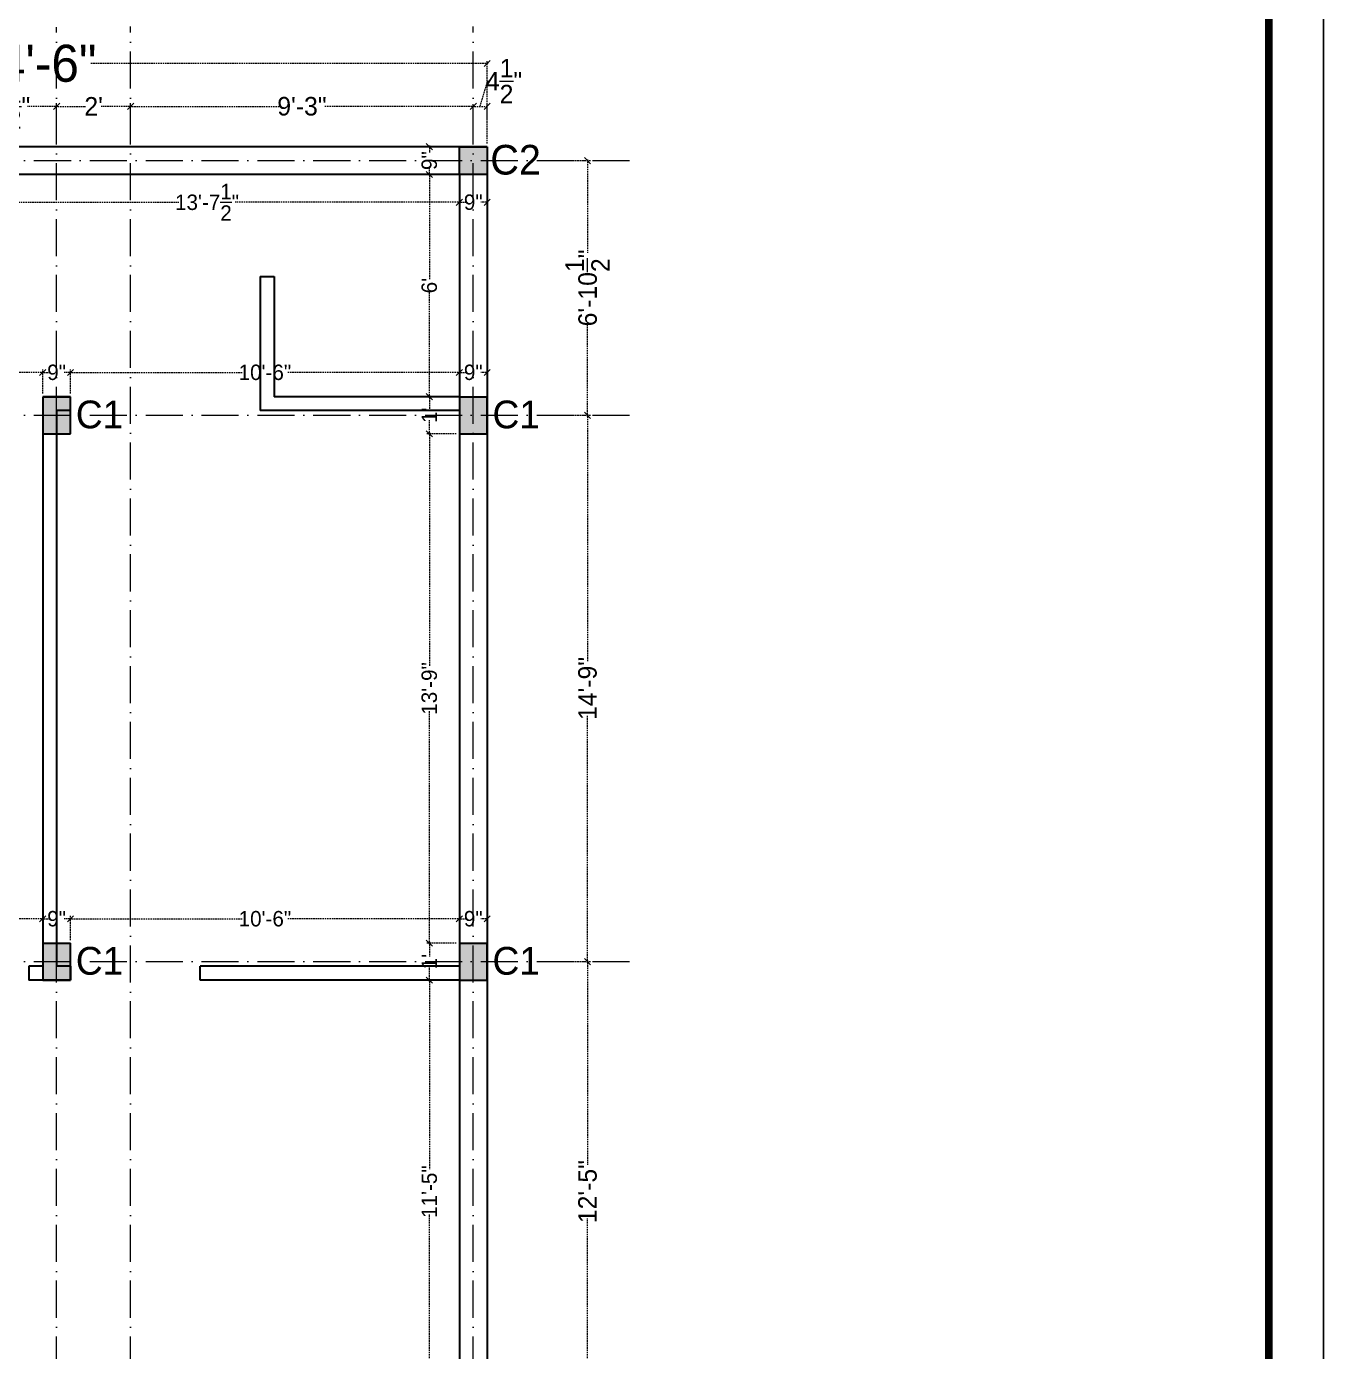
# Model space of a CAD drawing. Header units: millimetres. Extents: x -6808 to 215771, y -89660 to -16303.
# Drawn here: x 107103.3 to 107523.5, y -47514.1 to -47084.8 of the extents above; entities that cross this region are included whole.
import ezdxf

# ---------------------------------------------------------------- set-up
doc = ezdxf.new("R2010")
doc.units = ezdxf.units.MM
doc.header["$PDMODE"] = 35
doc.linetypes.add('ACAD_ISO10W100', pattern=[18, 12, -3, 0, -3])
doc.linetypes.add('DASHED', pattern=[0.75, 0.5, -0.25])
doc.layers.get('0').update_dxf_attribs({"color": 8})
for name, color, linetype, lineweight in [('col.center', 5, 'ACAD_ISO10W100', 15), ('column', 5, 'Continuous', 30), ('dim2', 6, 'Continuous', 20), ('wall', 7, 'Continuous', 35)]:
    doc.layers.add(name, color=color, linetype=linetype, lineweight=lineweight)
doc.layers.add('FORMAT', color=7, linetype='Continuous')
doc.styles.add('SAJ', font='eurr____.ttf')
doc.dimstyles.new('SAJ', dxfattribs={"dimtxt": 5, "dimasz": 2, "dimexe": 1, "dimexo": 1, "dimgap": 0.09375, "dimtad": 0, "dimdec": 1, "dimzin": 0, "dimdsep": 46, "dimlunit": 4, "dimtxsty": 'SAJ', "dimblk": 'OBLIQUE', "dimcen": 0.125, "dimdle": 0.375, "dimadec": 0, "dimazin": 0, "dimtfac": 1, "dimtdec": 1, "dimtofl": 0, "dimtmove": 0, "dimatfit": 3, "dimldrblk": 'OBLIQUE', "dimfxl": 1, "dimtolj": 1, "dimtzin": 0, "dimlwd": 5, "dimlwe": 5, "dimarcsym": 1})

# ---------------------------------------------------------------- blocks, each defined once
blk = doc.blocks.new('_Oblique')
at = {"color": 0, "linetype": 'ByBlock', "lineweight": -2}
blk.add_line((-0.5, -0.5), (0.5, 0.5), dxfattribs=at)
blk = doc.blocks.new('*D1376')
at = {"layer": 'Defpoints', "color": 0, "transparency": 16777216}
for p in [(107252.54, -47096.82), (106958.54, -47123.77), (107252.54, -47123.77)]:
    blk.add_point(p, dxfattribs=at)
at = {"layer": 'dim2', "color": 0, "linetype": 'DASHED', "lineweight": 5, "transparency": 16777216}
for p, q in [((106958.54, -47122.77), (106958.54, -47095.82)), ((107252.54, -47122.77), (107252.54, -47095.82)), ((106958.17, -47096.82), (107087.09, -47096.82)), ((107252.92, -47096.82), (107124, -47096.82))]:
    blk.add_line(p, q, dxfattribs=at)
at = {"layer": 'dim2', "color": 0, "lineweight": 5, "transparency": 16777216, "xscale": 2, "yscale": 2, "zscale": 2, "rotation": 180}
blk.add_blockref('_Oblique', (106958.54, -47096.82), dxfattribs=at)
at = {"layer": 'dim2', "color": 0, "lineweight": 5, "transparency": 16777216, "xscale": 2, "yscale": 2, "zscale": 2}
blk.add_blockref('_Oblique', (107252.54, -47096.82), dxfattribs=at)
at = {"layer": 'dim2', "color": 0, "transparency": 16777216, "insert": (107105.54, -47096.82), "char_height": 12, "attachment_point": 5, "style": 'SAJ'}
blk.add_mtext('\\A1;24\'-6"', dxfattribs=at)
blk = doc.blocks.new('A$C32B276F4')
at = {"layer": 'column'}
blk.add_hatch(color=256, dxfattribs=at).paths.add_polyline_path([(9, 0), (9, 9), (0, 9), (0, 0)])
for p, q in [((0, 0), (0, 9)), ((0, 9), (9, 9)), ((9, 9), (9, 0)), ((9, 0), (0, 0))]:
    blk.add_line(p, q, dxfattribs=at)
at = {"layer": 'col.center', "linetype": 'ByBlock', "insert": (10.02, 9.59), "char_height": 9.6, "width": 293.6941, "attachment_point": 1, "style": 'SAJ'}
blk.add_mtext('\\A1;{\\fCentury Gothic|b0|i0|c0|p34;C2}', dxfattribs=at)
blk = doc.blocks.new('c1')
at = {"layer": 'column'}
blk.add_hatch(color=256, dxfattribs=at).paths.add_polyline_path([(58376.49, -43564.36), (58385.49, -43564.36), (58385.49, -43552.36), (58376.49, -43552.36)])
for p, q in [((58376.49, -43552.36), (58376.49, -43564.36)), ((58376.49, -43552.36), (58385.49, -43552.36)), ((58385.49, -43564.36), (58385.49, -43552.36)), ((58376.49, -43564.36), (58385.49, -43564.36))]:
    blk.add_line(p, q, dxfattribs=at)
blk = doc.blocks.new('*D1338')
at = {"layer": 'col.center', "color": 0, "linetype": 'DASHED', "lineweight": 5, "transparency": 16777216}
for p, q in [((107075.17, -47110.69), (107084.95, -47110.69)), ((107075.54, -47116.94), (107075.54, -47109.69)), ((107113.42, -47110.69), (107103.63, -47110.69)), ((107113.04, -47116.94), (107113.04, -47109.69))]:
    blk.add_line(p, q, dxfattribs=at)
at = {"layer": 'Defpoints', "color": 0, "transparency": 16777216}
for p in [(107113.04, -47110.69), (107075.54, -47117.94), (107113.04, -47117.94)]:
    blk.add_point(p, dxfattribs=at)
at = {"layer": 'col.center', "color": 0, "lineweight": 5, "transparency": 16777216, "xscale": 2, "yscale": 2, "zscale": 2, "rotation": 180}
blk.add_blockref('_Oblique', (107075.54, -47110.69), dxfattribs=at)
at = {"layer": 'col.center', "color": 0, "lineweight": 5, "transparency": 16777216, "xscale": 2, "yscale": 2, "zscale": 2}
blk.add_blockref('_Oblique', (107113.04, -47110.69), dxfattribs=at)
at = {"layer": 'col.center', "color": 0, "transparency": 16777216, "insert": (107094.29, -47110.69), "char_height": 5, "attachment_point": 5, "style": 'SAJ'}
blk.add_mtext('\\A1;{\\H1.2x;3\'-1{\\H1.000000x;\\S1/2;}"}', dxfattribs=at)
blk = doc.blocks.new('*D1379')
at = {"layer": 'col.center', "color": 0, "linetype": 'DASHED', "lineweight": 5, "transparency": 16777216}
for p, q in [((107112.67, -47110.69), (107122.56, -47110.69)), ((107113.04, -47115.94), (107113.04, -47109.69)), ((107137.42, -47110.69), (107127.52, -47110.69)), ((107137.04, -47115.94), (107137.04, -47109.69))]:
    blk.add_line(p, q, dxfattribs=at)
at = {"layer": 'Defpoints', "color": 0, "transparency": 16777216}
for p in [(107137.04, -47110.69), (107113.04, -47116.94), (107137.04, -47116.94)]:
    blk.add_point(p, dxfattribs=at)
at = {"layer": 'col.center', "color": 0, "lineweight": 5, "transparency": 16777216, "xscale": 2, "yscale": 2, "zscale": 2, "rotation": 180}
blk.add_blockref('_Oblique', (107113.04, -47110.69), dxfattribs=at)
at = {"layer": 'col.center', "color": 0, "lineweight": 5, "transparency": 16777216, "xscale": 2, "yscale": 2, "zscale": 2}
blk.add_blockref('_Oblique', (107137.04, -47110.69), dxfattribs=at)
at = {"layer": 'col.center', "color": 0, "transparency": 16777216, "insert": (107125.04, -47110.69), "char_height": 5, "attachment_point": 5, "style": 'SAJ'}
blk.add_mtext("\\A1;{\\H1.2x;2'}", dxfattribs=at)
blk = doc.blocks.new('*D1380')
at = {"layer": 'col.center', "color": 0, "linetype": 'DASHED', "lineweight": 5, "transparency": 16777216}
for p, q in [((107136.67, -47110.69), (107185.4, -47110.69)), ((107137.04, -47114.94), (107137.04, -47109.69)), ((107248.42, -47110.69), (107199.68, -47110.69)), ((107248.04, -47114.94), (107248.04, -47109.69))]:
    blk.add_line(p, q, dxfattribs=at)
at = {"layer": 'Defpoints', "color": 0, "transparency": 16777216}
for p in [(107248.04, -47110.69), (107137.04, -47115.94), (107248.04, -47115.94)]:
    blk.add_point(p, dxfattribs=at)
at = {"layer": 'col.center', "color": 0, "lineweight": 5, "transparency": 16777216, "xscale": 2, "yscale": 2, "zscale": 2, "rotation": 180}
blk.add_blockref('_Oblique', (107137.04, -47110.69), dxfattribs=at)
at = {"layer": 'col.center', "color": 0, "lineweight": 5, "transparency": 16777216, "xscale": 2, "yscale": 2, "zscale": 2}
blk.add_blockref('_Oblique', (107248.04, -47110.69), dxfattribs=at)
at = {"layer": 'col.center', "color": 0, "transparency": 16777216, "insert": (107192.54, -47110.69), "char_height": 5, "attachment_point": 5, "style": 'SAJ'}
blk.add_mtext('\\A1;{\\H1.2x;9\'-3"}', dxfattribs=at)
blk = doc.blocks.new('*D1339')
at = {"layer": 'col.center', "color": 0, "linetype": 'DASHED', "lineweight": 5, "transparency": 16777216}
for p, q in [((107250.29, -47110.69), (107252.74, -47102.52)), ((107252.74, -47102.52), (107252.93, -47102.52)), ((107247.67, -47110.69), (107252.92, -47110.69)), ((107248.04, -47114.94), (107248.04, -47109.69)), ((107252.54, -47114.94), (107252.54, -47109.69))]:
    blk.add_line(p, q, dxfattribs=at)
at = {"layer": 'Defpoints', "color": 0, "transparency": 16777216}
for p in [(107252.54, -47110.69), (107248.04, -47115.94), (107252.54, -47115.94)]:
    blk.add_point(p, dxfattribs=at)
at = {"layer": 'col.center', "color": 0, "lineweight": 5, "transparency": 16777216, "xscale": 2, "yscale": 2, "zscale": 2, "rotation": 180}
blk.add_blockref('_Oblique', (107248.04, -47110.69), dxfattribs=at)
at = {"layer": 'col.center', "color": 0, "lineweight": 5, "transparency": 16777216, "xscale": 2, "yscale": 2, "zscale": 2}
blk.add_blockref('_Oblique', (107252.54, -47110.69), dxfattribs=at)
at = {"layer": 'col.center', "color": 0, "transparency": 16777216, "insert": (107258.01, -47102.52), "char_height": 5, "attachment_point": 5, "style": 'SAJ'}
blk.add_mtext('\\A1;{\\H1.2x;4{\\H1.000000x;\\S1/2;}"}', dxfattribs=at)
blk = doc.blocks.new('*D1340')
at = {"layer": 'col.center', "color": 0, "linetype": 'DASHED', "lineweight": 5, "transparency": 16777216}
for p, q in [((107278, -47128.27), (107286.08, -47128.27)), ((107285.08, -47127.9), (107285.08, -47158.1)), ((107285.08, -47211.15), (107285.08, -47180.95)), ((107278, -47210.77), (107286.08, -47210.77))]:
    blk.add_line(p, q, dxfattribs=at)
at = {"layer": 'Defpoints', "color": 0, "transparency": 16777216}
for p in [(107277, -47128.27), (107277, -47210.77), (107285.08, -47210.77)]:
    blk.add_point(p, dxfattribs=at)
at = {"layer": 'col.center', "color": 0, "lineweight": 5, "transparency": 16777216, "xscale": 2, "yscale": 2, "zscale": 2}
for p, rotation in [((107285.08, -47128.27), 90), ((107285.08, -47210.77), 270)]:
    blk.add_blockref('_Oblique', p, dxfattribs=dict(at, rotation=rotation))
at = {"layer": 'col.center', "color": 0, "transparency": 16777216, "insert": (107285.08, -47169.52), "char_height": 5, "attachment_point": 5, "rotation": 90, "style": 'SAJ'}
blk.add_mtext('\\A1;{\\H1.2x;6\'-10{\\H1.000000x;\\S1/2;}"}', dxfattribs=at)
blk = doc.blocks.new('*D1341')
at = {"layer": 'col.center', "color": 0, "linetype": 'DASHED', "lineweight": 5, "transparency": 16777216}
for p, q in [((107278, -47210.77), (107286.08, -47210.77)), ((107285.08, -47210.4), (107285.08, -47290.55)), ((107285.08, -47388.15), (107285.08, -47308)), ((107278, -47387.77), (107286.08, -47387.77))]:
    blk.add_line(p, q, dxfattribs=at)
at = {"layer": 'Defpoints', "color": 0, "transparency": 16777216}
for p in [(107277, -47210.77), (107277, -47387.77), (107285.08, -47387.77)]:
    blk.add_point(p, dxfattribs=at)
at = {"layer": 'col.center', "color": 0, "lineweight": 5, "transparency": 16777216, "xscale": 2, "yscale": 2, "zscale": 2}
for p, rotation in [((107285.08, -47210.77), 90), ((107285.08, -47387.77), 270)]:
    blk.add_blockref('_Oblique', p, dxfattribs=dict(at, rotation=rotation))
at = {"layer": 'col.center', "color": 0, "transparency": 16777216, "insert": (107285.08, -47299.27), "char_height": 5, "attachment_point": 5, "rotation": 90, "style": 'SAJ'}
blk.add_mtext('\\A1;{\\H1.2x;14\'-9"}', dxfattribs=at)
blk = doc.blocks.new('*D1342')
at = {"layer": 'col.center', "color": 0, "linetype": 'DASHED', "lineweight": 5, "transparency": 16777216}
for p, q in [((107278, -47387.77), (107286.08, -47387.77)), ((107285.08, -47387.4), (107285.08, -47453.55)), ((107285.08, -47537.15), (107285.08, -47471)), ((107278, -47536.77), (107286.08, -47536.77))]:
    blk.add_line(p, q, dxfattribs=at)
at = {"layer": 'Defpoints', "color": 0, "transparency": 16777216}
for p in [(107277, -47387.77), (107277, -47536.77), (107285.08, -47536.77)]:
    blk.add_point(p, dxfattribs=at)
at = {"layer": 'col.center', "color": 0, "lineweight": 5, "transparency": 16777216, "xscale": 2, "yscale": 2, "zscale": 2}
for p, rotation in [((107285.08, -47387.77), 90), ((107285.08, -47536.77), 270)]:
    blk.add_blockref('_Oblique', p, dxfattribs=dict(at, rotation=rotation))
at = {"layer": 'col.center', "color": 0, "transparency": 16777216, "insert": (107285.08, -47462.27), "char_height": 5, "attachment_point": 5, "rotation": 90, "style": 'SAJ'}
blk.add_mtext('\\A1;{\\H1.2x;12\'-5"}', dxfattribs=at)
blk = doc.blocks.new('*D1385')
at = {"layer": 'col.center', "color": 0, "linetype": 'DASHED', "lineweight": 5, "transparency": 16777216}
for p, q in [((107080.04, -47133.77), (107080.04, -47142.77)), ((107243.54, -47133.77), (107243.54, -47142.77)), ((107079.67, -47141.77), (107152.69, -47141.77)), ((107243.92, -47141.77), (107170.89, -47141.77))]:
    blk.add_line(p, q, dxfattribs=at)
at = {"layer": 'Defpoints', "color": 0, "transparency": 16777216}
for p in [(107080.04, -47132.77), (107243.54, -47132.77), (107243.54, -47141.77)]:
    blk.add_point(p, dxfattribs=at)
at = {"layer": 'col.center', "color": 0, "lineweight": 5, "transparency": 16777216, "xscale": 2, "yscale": 2, "zscale": 2, "rotation": 180}
blk.add_blockref('_Oblique', (107080.04, -47141.77), dxfattribs=at)
at = {"layer": 'col.center', "color": 0, "lineweight": 5, "transparency": 16777216, "xscale": 2, "yscale": 2, "zscale": 2}
blk.add_blockref('_Oblique', (107243.54, -47141.77), dxfattribs=at)
at = {"layer": 'col.center', "color": 0, "transparency": 16777216, "insert": (107161.79, -47141.77), "char_height": 5, "attachment_point": 5, "style": 'SAJ'}
blk.add_mtext('\\A1;{\\C1;13\'-7{\\H1.000000x;\\S1/2;}"}', dxfattribs=at)
blk = doc.blocks.new('*D1386')
at = {"layer": 'col.center', "color": 0, "linetype": 'DASHED', "lineweight": 5, "transparency": 16777216}
for p, q in [((107243.54, -47133.77), (107243.54, -47142.77)), ((107252.54, -47133.77), (107252.54, -47142.77)), ((107243.17, -47141.77), (107245.57, -47141.77)), ((107252.92, -47141.77), (107250.51, -47141.77))]:
    blk.add_line(p, q, dxfattribs=at)
at = {"layer": 'Defpoints', "color": 0, "transparency": 16777216}
for p in [(107243.54, -47132.77), (107252.54, -47132.77), (107243.54, -47141.77)]:
    blk.add_point(p, dxfattribs=at)
at = {"layer": 'col.center', "color": 0, "lineweight": 5, "transparency": 16777216, "xscale": 2, "yscale": 2, "zscale": 2, "rotation": 180}
blk.add_blockref('_Oblique', (107243.54, -47141.77), dxfattribs=at)
at = {"layer": 'col.center', "color": 0, "lineweight": 5, "transparency": 16777216, "xscale": 2, "yscale": 2, "zscale": 2}
blk.add_blockref('_Oblique', (107252.54, -47141.77), dxfattribs=at)
at = {"layer": 'col.center', "color": 0, "transparency": 16777216, "insert": (107248.04, -47141.77), "char_height": 5, "attachment_point": 5, "style": 'SAJ'}
blk.add_mtext('\\A1;{\\C1;9"}', dxfattribs=at)
blk = doc.blocks.new('*D1387')
at = {"layer": 'col.center', "color": 0, "linetype": 'DASHED', "lineweight": 5, "transparency": 16777216}
for p, q in [((106967.17, -47196.89), (107030.75, -47196.89)), ((106967.54, -47203.77), (106967.54, -47195.89)), ((107108.92, -47196.89), (107045.33, -47196.89)), ((107108.54, -47203.77), (107108.54, -47195.89))]:
    blk.add_line(p, q, dxfattribs=at)
at = {"layer": 'Defpoints', "color": 0, "transparency": 16777216}
for p in [(107108.54, -47196.89), (106967.54, -47204.77), (107108.54, -47204.77)]:
    blk.add_point(p, dxfattribs=at)
at = {"layer": 'col.center', "color": 0, "lineweight": 5, "transparency": 16777216, "xscale": 2, "yscale": 2, "zscale": 2, "rotation": 180}
blk.add_blockref('_Oblique', (106967.54, -47196.89), dxfattribs=at)
at = {"layer": 'col.center', "color": 0, "lineweight": 5, "transparency": 16777216, "xscale": 2, "yscale": 2, "zscale": 2}
blk.add_blockref('_Oblique', (107108.54, -47196.89), dxfattribs=at)
at = {"layer": 'col.center', "color": 0, "transparency": 16777216, "insert": (107038.04, -47196.89), "char_height": 5, "attachment_point": 5, "style": 'SAJ'}
blk.add_mtext('\\A1;{\\C1;11\'-9"}', dxfattribs=at)
blk = doc.blocks.new('*D1388')
at = {"layer": 'col.center', "color": 0, "linetype": 'DASHED', "lineweight": 5, "transparency": 16777216}
for p, q in [((107108.17, -47196.89), (107110.57, -47196.89)), ((107108.54, -47203.77), (107108.54, -47195.89)), ((107117.92, -47196.89), (107115.51, -47196.89)), ((107117.54, -47203.77), (107117.54, -47195.89))]:
    blk.add_line(p, q, dxfattribs=at)
at = {"layer": 'Defpoints', "color": 0, "transparency": 16777216}
for p in [(107117.54, -47196.89), (107108.54, -47204.77), (107117.54, -47204.77)]:
    blk.add_point(p, dxfattribs=at)
at = {"layer": 'col.center', "color": 0, "lineweight": 5, "transparency": 16777216, "xscale": 2, "yscale": 2, "zscale": 2, "rotation": 180}
blk.add_blockref('_Oblique', (107108.54, -47196.89), dxfattribs=at)
at = {"layer": 'col.center', "color": 0, "lineweight": 5, "transparency": 16777216, "xscale": 2, "yscale": 2, "zscale": 2}
blk.add_blockref('_Oblique', (107117.54, -47196.89), dxfattribs=at)
at = {"layer": 'col.center', "color": 0, "transparency": 16777216, "insert": (107113.04, -47196.89), "char_height": 5, "attachment_point": 5, "style": 'SAJ'}
blk.add_mtext('\\A1;{\\C1;9"}', dxfattribs=at)
blk = doc.blocks.new('*D1389')
at = {"layer": 'col.center', "color": 0, "linetype": 'DASHED', "lineweight": 5, "transparency": 16777216}
for p, q in [((107117.17, -47196.89), (107173.25, -47196.89)), ((107117.54, -47203.77), (107117.54, -47195.89)), ((107243.92, -47196.89), (107187.83, -47196.89)), ((107243.54, -47203.77), (107243.54, -47195.89))]:
    blk.add_line(p, q, dxfattribs=at)
at = {"layer": 'Defpoints', "color": 0, "transparency": 16777216}
for p in [(107243.54, -47196.89), (107117.54, -47204.77), (107243.54, -47204.77)]:
    blk.add_point(p, dxfattribs=at)
at = {"layer": 'col.center', "color": 0, "lineweight": 5, "transparency": 16777216, "xscale": 2, "yscale": 2, "zscale": 2, "rotation": 180}
blk.add_blockref('_Oblique', (107117.54, -47196.89), dxfattribs=at)
at = {"layer": 'col.center', "color": 0, "lineweight": 5, "transparency": 16777216, "xscale": 2, "yscale": 2, "zscale": 2}
blk.add_blockref('_Oblique', (107243.54, -47196.89), dxfattribs=at)
at = {"layer": 'col.center', "color": 0, "transparency": 16777216, "insert": (107180.54, -47196.89), "char_height": 5, "attachment_point": 5, "style": 'SAJ'}
blk.add_mtext('\\A1;{\\C1;10\'-6"}', dxfattribs=at)
blk = doc.blocks.new('*D1390')
at = {"layer": 'col.center', "color": 0, "linetype": 'DASHED', "lineweight": 5, "transparency": 16777216}
for p, q in [((107243.17, -47196.89), (107245.57, -47196.89)), ((107243.54, -47203.77), (107243.54, -47195.89)), ((107252.92, -47196.89), (107250.51, -47196.89)), ((107252.54, -47203.77), (107252.54, -47195.89))]:
    blk.add_line(p, q, dxfattribs=at)
at = {"layer": 'Defpoints', "color": 0, "transparency": 16777216}
for p in [(107252.54, -47196.89), (107243.54, -47204.77), (107252.54, -47204.77)]:
    blk.add_point(p, dxfattribs=at)
at = {"layer": 'col.center', "color": 0, "lineweight": 5, "transparency": 16777216, "xscale": 2, "yscale": 2, "zscale": 2, "rotation": 180}
blk.add_blockref('_Oblique', (107243.54, -47196.89), dxfattribs=at)
at = {"layer": 'col.center', "color": 0, "lineweight": 5, "transparency": 16777216, "xscale": 2, "yscale": 2, "zscale": 2}
blk.add_blockref('_Oblique', (107252.54, -47196.89), dxfattribs=at)
at = {"layer": 'col.center', "color": 0, "transparency": 16777216, "insert": (107248.04, -47196.89), "char_height": 5, "attachment_point": 5, "style": 'SAJ'}
blk.add_mtext('\\A1;{\\C1;9"}', dxfattribs=at)
blk = doc.blocks.new('*D1346')
at = {"layer": 'col.center', "color": 0, "linetype": 'DASHED', "lineweight": 5, "transparency": 16777216}
for p, q in [((106967.17, -47373.89), (107030.75, -47373.89)), ((106967.54, -47380.77), (106967.54, -47372.89)), ((107108.92, -47373.89), (107045.33, -47373.89)), ((107108.54, -47380.77), (107108.54, -47372.89))]:
    blk.add_line(p, q, dxfattribs=at)
at = {"layer": 'Defpoints', "color": 0, "transparency": 16777216}
for p in [(107108.54, -47373.89), (106967.54, -47381.77), (107108.54, -47381.77)]:
    blk.add_point(p, dxfattribs=at)
at = {"layer": 'col.center', "color": 0, "lineweight": 5, "transparency": 16777216, "xscale": 2, "yscale": 2, "zscale": 2, "rotation": 180}
blk.add_blockref('_Oblique', (106967.54, -47373.89), dxfattribs=at)
at = {"layer": 'col.center', "color": 0, "lineweight": 5, "transparency": 16777216, "xscale": 2, "yscale": 2, "zscale": 2}
blk.add_blockref('_Oblique', (107108.54, -47373.89), dxfattribs=at)
at = {"layer": 'col.center', "color": 0, "transparency": 16777216, "insert": (107038.04, -47373.89), "char_height": 5, "attachment_point": 5, "style": 'SAJ'}
blk.add_mtext('\\A1;{\\C1;11\'-9"}', dxfattribs=at)
blk = doc.blocks.new('*D1347')
at = {"layer": 'col.center', "color": 0, "linetype": 'DASHED', "lineweight": 5, "transparency": 16777216}
for p, q in [((107108.17, -47373.89), (107110.57, -47373.89)), ((107108.54, -47380.77), (107108.54, -47372.89)), ((107117.92, -47373.89), (107115.51, -47373.89)), ((107117.54, -47380.77), (107117.54, -47372.89))]:
    blk.add_line(p, q, dxfattribs=at)
at = {"layer": 'Defpoints', "color": 0, "transparency": 16777216}
for p in [(107117.54, -47373.89), (107108.54, -47381.77), (107117.54, -47381.77)]:
    blk.add_point(p, dxfattribs=at)
at = {"layer": 'col.center', "color": 0, "lineweight": 5, "transparency": 16777216, "xscale": 2, "yscale": 2, "zscale": 2, "rotation": 180}
blk.add_blockref('_Oblique', (107108.54, -47373.89), dxfattribs=at)
at = {"layer": 'col.center', "color": 0, "lineweight": 5, "transparency": 16777216, "xscale": 2, "yscale": 2, "zscale": 2}
blk.add_blockref('_Oblique', (107117.54, -47373.89), dxfattribs=at)
at = {"layer": 'col.center', "color": 0, "transparency": 16777216, "insert": (107113.04, -47373.89), "char_height": 5, "attachment_point": 5, "style": 'SAJ'}
blk.add_mtext('\\A1;{\\C1;9"}', dxfattribs=at)
blk = doc.blocks.new('*D1348')
at = {"layer": 'col.center', "color": 0, "linetype": 'DASHED', "lineweight": 5, "transparency": 16777216}
for p, q in [((107117.17, -47373.89), (107173.25, -47373.89)), ((107117.54, -47380.77), (107117.54, -47372.89)), ((107243.92, -47373.89), (107187.83, -47373.89)), ((107243.54, -47380.77), (107243.54, -47372.89))]:
    blk.add_line(p, q, dxfattribs=at)
at = {"layer": 'Defpoints', "color": 0, "transparency": 16777216}
for p in [(107243.54, -47373.89), (107117.54, -47381.77), (107243.54, -47381.77)]:
    blk.add_point(p, dxfattribs=at)
at = {"layer": 'col.center', "color": 0, "lineweight": 5, "transparency": 16777216, "xscale": 2, "yscale": 2, "zscale": 2, "rotation": 180}
blk.add_blockref('_Oblique', (107117.54, -47373.89), dxfattribs=at)
at = {"layer": 'col.center', "color": 0, "lineweight": 5, "transparency": 16777216, "xscale": 2, "yscale": 2, "zscale": 2}
blk.add_blockref('_Oblique', (107243.54, -47373.89), dxfattribs=at)
at = {"layer": 'col.center', "color": 0, "transparency": 16777216, "insert": (107180.54, -47373.89), "char_height": 5, "attachment_point": 5, "style": 'SAJ'}
blk.add_mtext('\\A1;{\\C1;10\'-6"}', dxfattribs=at)
blk = doc.blocks.new('*D1349')
at = {"layer": 'col.center', "color": 0, "linetype": 'DASHED', "lineweight": 5, "transparency": 16777216}
for p, q in [((107243.17, -47373.89), (107245.57, -47373.89)), ((107243.54, -47380.77), (107243.54, -47372.89)), ((107252.92, -47373.89), (107250.51, -47373.89)), ((107252.54, -47380.77), (107252.54, -47372.89))]:
    blk.add_line(p, q, dxfattribs=at)
at = {"layer": 'Defpoints', "color": 0, "transparency": 16777216}
for p in [(107252.54, -47373.89), (107243.54, -47381.77), (107252.54, -47381.77)]:
    blk.add_point(p, dxfattribs=at)
at = {"layer": 'col.center', "color": 0, "lineweight": 5, "transparency": 16777216, "xscale": 2, "yscale": 2, "zscale": 2, "rotation": 180}
blk.add_blockref('_Oblique', (107243.54, -47373.89), dxfattribs=at)
at = {"layer": 'col.center', "color": 0, "lineweight": 5, "transparency": 16777216, "xscale": 2, "yscale": 2, "zscale": 2}
blk.add_blockref('_Oblique', (107252.54, -47373.89), dxfattribs=at)
at = {"layer": 'col.center', "color": 0, "transparency": 16777216, "insert": (107248.04, -47373.89), "char_height": 5, "attachment_point": 5, "style": 'SAJ'}
blk.add_mtext('\\A1;{\\C1;9"}', dxfattribs=at)
blk = doc.blocks.new('*D1363')
at = {"layer": 'col.center', "color": 0, "linetype": 'DASHED', "lineweight": 5, "transparency": 16777216}
for p, q in [((107242.54, -47123.77), (107232.81, -47123.77)), ((107233.81, -47123.4), (107233.81, -47125.8)), ((107242.54, -47132.77), (107232.81, -47132.77)), ((107233.81, -47133.15), (107233.81, -47130.75))]:
    blk.add_line(p, q, dxfattribs=at)
at = {"layer": 'Defpoints', "color": 0, "transparency": 16777216}
for p in [(107243.54, -47123.77), (107233.81, -47132.77), (107243.54, -47132.77)]:
    blk.add_point(p, dxfattribs=at)
at = {"layer": 'col.center', "color": 0, "lineweight": 5, "transparency": 16777216, "xscale": 2, "yscale": 2, "zscale": 2}
for p, rotation in [((107233.81, -47123.77), 90), ((107233.81, -47132.77), 270)]:
    blk.add_blockref('_Oblique', p, dxfattribs=dict(at, rotation=rotation))
at = {"layer": 'col.center', "color": 0, "transparency": 16777216, "insert": (107233.81, -47128.27), "char_height": 5, "attachment_point": 5, "rotation": 90, "style": 'SAJ'}
blk.add_mtext('\\A1;{\\C1;9"}', dxfattribs=at)
blk = doc.blocks.new('*D1364')
at = {"layer": 'col.center', "color": 0, "linetype": 'DASHED', "lineweight": 5, "transparency": 16777216}
for p, q in [((107242.54, -47132.77), (107232.81, -47132.77)), ((107233.81, -47132.4), (107233.81, -47166.71)), ((107233.81, -47205.15), (107233.81, -47170.84)), ((107242.54, -47204.77), (107232.81, -47204.77))]:
    blk.add_line(p, q, dxfattribs=at)
at = {"layer": 'Defpoints', "color": 0, "transparency": 16777216}
for p in [(107243.54, -47132.77), (107233.81, -47204.77), (107243.54, -47204.77)]:
    blk.add_point(p, dxfattribs=at)
at = {"layer": 'col.center', "color": 0, "lineweight": 5, "transparency": 16777216, "xscale": 2, "yscale": 2, "zscale": 2}
for p, rotation in [((107233.81, -47132.77), 90), ((107233.81, -47204.77), 270)]:
    blk.add_blockref('_Oblique', p, dxfattribs=dict(at, rotation=rotation))
at = {"layer": 'col.center', "color": 0, "transparency": 16777216, "insert": (107233.81, -47168.77), "char_height": 5, "attachment_point": 5, "rotation": 90, "style": 'SAJ'}
blk.add_mtext("\\A1;{\\C1;6'}", dxfattribs=at)
blk = doc.blocks.new('*D1365')
at = {"layer": 'col.center', "color": 0, "linetype": 'DASHED', "lineweight": 5, "transparency": 16777216}
for p, q in [((107242.54, -47204.77), (107232.81, -47204.77)), ((107233.81, -47204.4), (107233.81, -47209.15)), ((107233.81, -47217.15), (107233.81, -47212.4)), ((107242.54, -47216.77), (107232.81, -47216.77))]:
    blk.add_line(p, q, dxfattribs=at)
at = {"layer": 'Defpoints', "color": 0, "transparency": 16777216}
for p in [(107243.54, -47204.77), (107233.81, -47216.77), (107243.54, -47216.77)]:
    blk.add_point(p, dxfattribs=at)
at = {"layer": 'col.center', "color": 0, "lineweight": 5, "transparency": 16777216, "xscale": 2, "yscale": 2, "zscale": 2}
for p, rotation in [((107233.81, -47204.77), 90), ((107233.81, -47216.77), 270)]:
    blk.add_blockref('_Oblique', p, dxfattribs=dict(at, rotation=rotation))
at = {"layer": 'col.center', "color": 0, "transparency": 16777216, "insert": (107233.81, -47210.77), "char_height": 5, "attachment_point": 5, "rotation": 90, "style": 'SAJ'}
blk.add_mtext("\\A1;{\\C1;1'}", dxfattribs=at)
blk = doc.blocks.new('*D1366')
at = {"layer": 'col.center', "color": 0, "linetype": 'DASHED', "lineweight": 5, "transparency": 16777216}
for p, q in [((107242.54, -47216.77), (107232.81, -47216.77)), ((107233.81, -47216.4), (107233.81, -47291.99)), ((107233.81, -47382.15), (107233.81, -47306.56)), ((107242.54, -47381.77), (107232.81, -47381.77))]:
    blk.add_line(p, q, dxfattribs=at)
at = {"layer": 'Defpoints', "color": 0, "transparency": 16777216}
for p in [(107243.54, -47216.77), (107233.81, -47381.77), (107243.54, -47381.77)]:
    blk.add_point(p, dxfattribs=at)
at = {"layer": 'col.center', "color": 0, "lineweight": 5, "transparency": 16777216, "xscale": 2, "yscale": 2, "zscale": 2}
for p, rotation in [((107233.81, -47216.77), 90), ((107233.81, -47381.77), 270)]:
    blk.add_blockref('_Oblique', p, dxfattribs=dict(at, rotation=rotation))
at = {"layer": 'col.center', "color": 0, "transparency": 16777216, "insert": (107233.81, -47299.27), "char_height": 5, "attachment_point": 5, "rotation": 90, "style": 'SAJ'}
blk.add_mtext('\\A1;{\\C1;13\'-9"}', dxfattribs=at)
blk = doc.blocks.new('*D1367')
at = {"layer": 'col.center', "color": 0, "linetype": 'DASHED', "lineweight": 5, "transparency": 16777216}
for p, q in [((107242.54, -47381.77), (107232.81, -47381.77)), ((107233.81, -47381.4), (107233.81, -47386.15)), ((107233.81, -47394.15), (107233.81, -47389.4)), ((107242.54, -47393.77), (107232.81, -47393.77))]:
    blk.add_line(p, q, dxfattribs=at)
at = {"layer": 'Defpoints', "color": 0, "transparency": 16777216}
for p in [(107243.54, -47381.77), (107233.81, -47393.77), (107243.54, -47393.77)]:
    blk.add_point(p, dxfattribs=at)
at = {"layer": 'col.center', "color": 0, "lineweight": 5, "transparency": 16777216, "xscale": 2, "yscale": 2, "zscale": 2}
for p, rotation in [((107233.81, -47381.77), 90), ((107233.81, -47393.77), 270)]:
    blk.add_blockref('_Oblique', p, dxfattribs=dict(at, rotation=rotation))
at = {"layer": 'col.center', "color": 0, "transparency": 16777216, "insert": (107233.81, -47387.77), "char_height": 5, "attachment_point": 5, "rotation": 90, "style": 'SAJ'}
blk.add_mtext("\\A1;{\\C1;1'}", dxfattribs=at)
blk = doc.blocks.new('*D1368')
at = {"layer": 'col.center', "color": 0, "linetype": 'DASHED', "lineweight": 5, "transparency": 16777216}
for p, q in [((107242.54, -47393.77), (107232.81, -47393.77)), ((107233.81, -47393.4), (107233.81, -47454.99)), ((107233.81, -47531.15), (107233.81, -47469.56)), ((107242.54, -47530.77), (107232.81, -47530.77))]:
    blk.add_line(p, q, dxfattribs=at)
at = {"layer": 'Defpoints', "color": 0, "transparency": 16777216}
for p in [(107243.54, -47393.77), (107233.81, -47530.77), (107243.54, -47530.77)]:
    blk.add_point(p, dxfattribs=at)
at = {"layer": 'col.center', "color": 0, "lineweight": 5, "transparency": 16777216, "xscale": 2, "yscale": 2, "zscale": 2}
for p, rotation in [((107233.81, -47393.77), 90), ((107233.81, -47530.77), 270)]:
    blk.add_blockref('_Oblique', p, dxfattribs=dict(at, rotation=rotation))
at = {"layer": 'col.center', "color": 0, "transparency": 16777216, "insert": (107233.81, -47462.27), "char_height": 5, "attachment_point": 5, "rotation": 90, "style": 'SAJ'}
blk.add_mtext('\\A1;{\\C1;11\'-5"}', dxfattribs=at)

msp = doc.modelspace()

# ---------------------------------------------------------------- linework, layer by layer
at = {"layer": 'col.center'}
for p, q in [((107113.04, -47937.508), (107113.04, -47085.055)), ((107137.04, -47937.508), (107137.04, -47084.827)), ((107248.04, -47937.508), (107248.04, -47084.827)), ((106924.715, -47128.274), (107299.84, -47128.274)), ((106924.715, -47210.774), (107299.84, -47210.774)), ((106924.715, -47387.774), (107299.84, -47387.774))]:
    msp.add_line(p, q, dxfattribs=at)
at = {"layer": 'FORMAT', "color": 0}
msp.add_lwpolyline([(106683.297, -47020.609), (106683.297, -48213.724), (107523.519, -48213.724), (107523.519, -47020.609)], close=True, dxfattribs=at)
msp.add_lwpolyline([(106683.297, -47020.609), (106683.297, -48213.724), (107523.519, -48213.724), (107523.519, -47020.609)], close=True, dxfattribs=at)
at = {"layer": 'FORMAT', "color": 0, "const_width": 2.464}
msp.add_lwpolyline([(106700.982, -47038.294), (106700.982, -48196.039), (107505.834, -48196.039), (107505.834, -47038.294)], close=True, dxfattribs=at)
msp.add_lwpolyline([(106700.982, -47038.294), (106700.982, -48196.039), (107505.834, -48196.039), (107505.834, -47038.294)], close=True, dxfattribs=at)
at = {"layer": 'wall'}
for p, q in [((107252.54, -47123.774), (106958.54, -47123.774)), ((107252.54, -47123.774), (107252.54, -47911.774)), ((107243.54, -47132.774), (106967.54, -47132.774)), ((107243.54, -47132.774), (107243.54, -47204.774)), ((107243.54, -47209.274), (107243.54, -47245.274)), ((107243.54, -47245.274), (107243.54, -47811.274))]:
    msp.add_line(p, q, dxfattribs=at)
at = {"layer": 'wall', "color": 1}
for p, q in [((107179.04, -47165.774), (107179.04, -47209.274)), ((107179.04, -47165.774), (107183.54, -47165.774)), ((107183.54, -47165.774), (107183.54, -47204.774)), ((107117.54, -47204.774), (107108.54, -47204.774)), ((107108.54, -47204.774), (107108.54, -47389.274)), ((107117.54, -47209.274), (107117.54, -47204.774)), ((107243.54, -47204.774), (107183.54, -47204.774)), ((107113.04, -47209.274), (107113.04, -47389.274)), ((107117.54, -47209.274), (107113.04, -47209.274)), ((107243.54, -47209.274), (107179.04, -47209.274)), ((107108.54, -47389.274), (107104.04, -47389.274)), ((107104.04, -47389.274), (107104.04, -47393.774)), ((107117.54, -47389.274), (107113.04, -47389.274)), ((107117.54, -47389.274), (107117.54, -47393.774)), ((107243.54, -47389.274), (107159.54, -47389.274)), ((107159.54, -47393.774), (107159.54, -47389.274)), ((107117.54, -47393.774), (107104.04, -47393.774)), ((107243.54, -47393.774), (107159.54, -47393.774))]:
    msp.add_line(p, q, dxfattribs=at)

# ---------------------------------------------------------------- block references
at = {"layer": 'column'}
for name, p in [('A$C32B276F4', (107243.54, -47132.774)), ('c1', (48732.049, -3652.412)), ('c1', (48867.049, -3652.412)), ('c1', (48732.049, -3829.412)), ('c1', (48867.049, -3829.412))]:
    msp.add_blockref(name, p, dxfattribs=at)

# ---------------------------------------------------------------- texts
at = {"layer": 'col.center', "linetype": 'ByBlock', "char_height": 9, "width": 293.6941, "attachment_point": 1, "style": 'SAJ'}
for insert in [(107119.271, -47206.006), (107254.271, -47206.006), (107119.271, -47383.006), (107254.271, -47383.006)]:
    msp.add_mtext('\\A1;{\\fCentury Gothic|b0|i0|c0|p34;C1}', dxfattribs=dict(at, insert=insert))

# ---------------------------------------------------------------- dimensions: what is measured, and where the dimension line sits
at = {"layer": 'col.center'}
for p1, p2, distance, text, picture, middle in [((107248.04, -47115.944), (107252.54, -47115.944), 5.254, '{\\H1.2x;<>}', '*D1339', (107253.023, -47102.519)), ((107075.54, -47117.944), (107113.04, -47117.944), 7.254, '{\\H1.2x;<>}', '*D1338', (107094.29, -47110.69)), ((107113.04, -47116.944), (107137.04, -47116.944), 6.254, '{\\H1.2x;<>}', '*D1379', (107125.04, -47110.69)), ((107137.04, -47115.944), (107248.04, -47115.944), 5.254, '{\\H1.2x;<>}', '*D1380', (107192.54, -47110.69)), ((107243.54, -47123.774), (107243.54, -47132.774), -9.731, '{\\C1;<>}', '*D1363', (107233.809, -47128.274)), ((107276.997, -47128.274), (107276.997, -47210.774), 8.079, '{\\H1.2x;<>}', '*D1340', (107285.076, -47169.524)), ((107080.04, -47132.774), (107243.54, -47132.774), -8.999, '{\\C1;<>}', '*D1385', (107161.79, -47141.772)), ((107243.54, -47132.774), (107243.54, -47204.774), -9.731, '{\\C1;<>}', '*D1364', (107233.809, -47168.774)), ((107252.54, -47132.774), (107243.54, -47132.774), 8.999, '{\\C1;<>}', '*D1386', (107248.04, -47141.772)), ((106967.54, -47204.774), (107108.54, -47204.774), 7.883, '{\\C1;<>}', '*D1387', (107038.04, -47196.891)), ((107108.54, -47204.774), (107117.54, -47204.774), 7.883, '{\\C1;<>}', '*D1388', (107113.04, -47196.891)), ((107117.54, -47204.774), (107243.54, -47204.774), 7.883, '{\\C1;<>}', '*D1389', (107180.54, -47196.891)), ((107243.54, -47204.774), (107252.54, -47204.774), 7.883, '{\\C1;<>}', '*D1390', (107248.04, -47196.891)), ((107243.54, -47204.774), (107243.54, -47216.774), -9.731, '{\\C1;<>}', '*D1365', (107233.809, -47210.774)), ((107276.997, -47210.774), (107276.997, -47387.774), 8.079, '{\\H1.2x;<>}', '*D1341', (107285.076, -47299.274)), ((107243.54, -47216.774), (107243.54, -47381.774), -9.731, '{\\C1;<>}', '*D1366', (107233.809, -47299.274)), ((106967.54, -47381.774), (107108.54, -47381.774), 7.883, '{\\C1;<>}', '*D1346', (107038.04, -47373.891)), ((107108.54, -47381.774), (107117.54, -47381.774), 7.883, '{\\C1;<>}', '*D1347', (107113.04, -47373.891)), ((107117.54, -47381.774), (107243.54, -47381.774), 7.883, '{\\C1;<>}', '*D1348', (107180.54, -47373.891)), ((107243.54, -47381.774), (107252.54, -47381.774), 7.883, '{\\C1;<>}', '*D1349', (107248.04, -47373.891)), ((107243.54, -47381.774), (107243.54, -47393.774), -9.731, '{\\C1;<>}', '*D1367', (107233.809, -47387.774)), ((107276.997, -47387.774), (107276.997, -47536.774), 8.079, '{\\H1.2x;<>}', '*D1342', (107285.076, -47462.274)), ((107243.54, -47393.774), (107243.54, -47530.774), -9.731, '{\\C1;<>}', '*D1368', (107233.809, -47462.274))]:
    dim = msp.add_aligned_dim(p1=p1, p2=p2, distance=distance, text=text, dimstyle='SAJ', override={"dimtmove": 1}, dxfattribs=at)
    dim.commit()
    dim.dimension.update_dxf_attribs({"geometry": picture, "text_midpoint": middle})
at = {"layer": 'dim2'}
dim = msp.add_linear_dim(base=(107252.54, -47096.815), p1=(106958.54, -47123.774), p2=(107252.54, -47123.774), angle=0, dimstyle='SAJ', override={"dimtxt": 12}, dxfattribs=at)
dim.commit()
dim.dimension.update_dxf_attribs({"geometry": '*D1376', "text_midpoint": (107105.54, -47096.815), "dimtype": 161})

doc.saveas('drawing.dxf')
